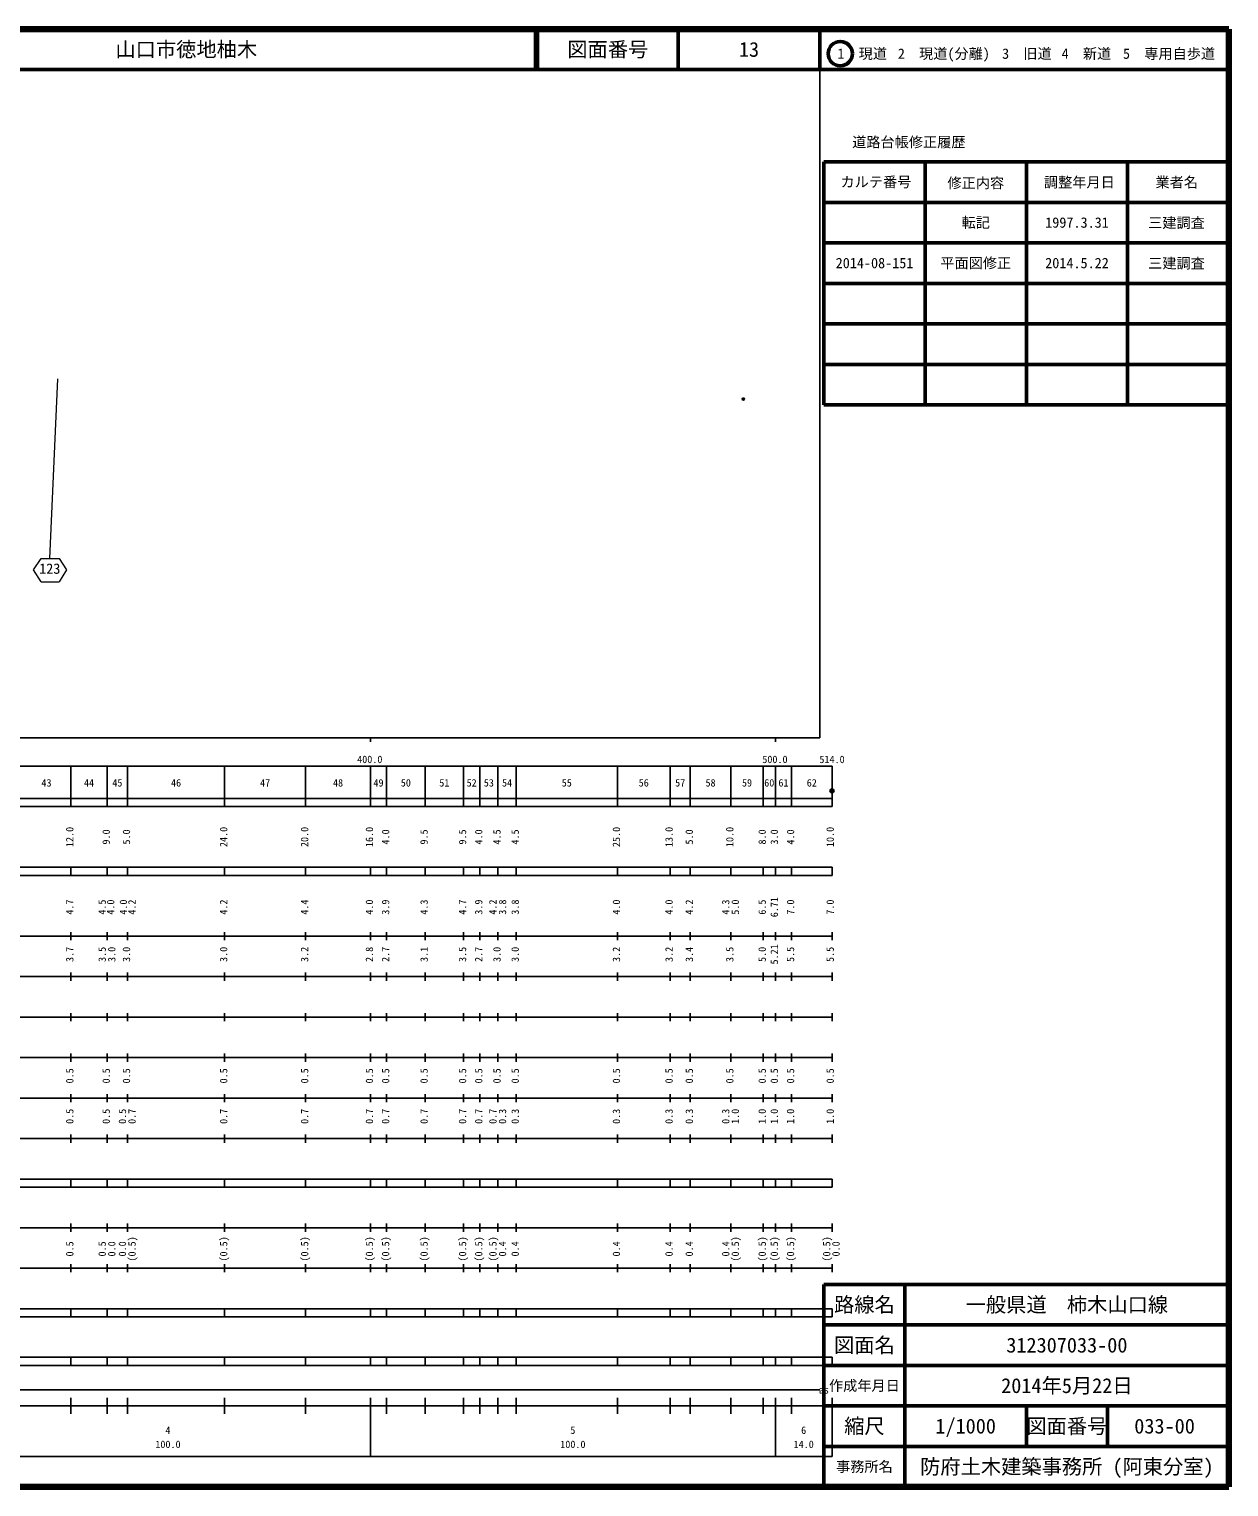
# Model space of a CAD drawing. Units: millimetres on the paper. Extents: x 40 to 680, y 20 to 380.
# Drawn here: x 383.7 to 680, y 20 to 380 of the extents above; entities that cross this region are included whole.
import ezdxf
from ezdxf.enums import TextEntityAlignment as Align

# ---------------------------------------------------------------- set-up
doc = ezdxf.new("R2010")
doc.units = ezdxf.units.MM
doc.header["$PDMODE"] = 32
doc.header["$PDSIZE"] = 0.5
doc.layers.add('M-OTRS', color=6, linetype='Continuous')
doc.layers.add('M-TTL-TXT', color=7, linetype='Continuous')
for name, color, linetype, lineweight in [('M-STR-STRC', 7, 'Continuous', 13), ('M-TTL', 2, 'Continuous', 140), ('M-TTL-BAND', 7, 'Continuous', 25), ('M-TTL-FRAM', 2, 'Continuous', 50), ('M-TTL-LINE', 7, 'Continuous', 50)]:
    doc.layers.add(name, color=color, linetype=linetype, lineweight=lineweight)
doc.styles.add('ＭＳ ゴシック', font='')
doc.styles.add('ＭＳ 明朝', font='')
doc.styles.get('ＭＳ ゴシック').set_extended_font_data('MS Gothic')
doc.styles.get('ＭＳ 明朝').set_extended_font_data('MS Mincho')

msp = doc.modelspace()

# ---------------------------------------------------------------- hatches: boundary and pattern name
at = {"layer": 'M-TTL-BAND'}
msp.add_hatch(color=256, dxfattribs=at).paths.add_polyline_path([(582.497, 191.888, 1), (581.497, 191.888, 1)])

# ---------------------------------------------------------------- linework, layer by layer
at = {"layer": 'M-OTRS'}
msp.add_point((560.096, 288.652), dxfattribs=at)
at = {"layer": 'M-STR-STRC'}
for p, q in [((390.723, 293.635), (388.747, 249.26)), ((384.754, 246.465), (386.671, 249.26)), ((386.671, 249.26), (391.142, 249.26)), ((391.142, 249.26), (392.979, 246.465)), ((386.671, 243.511), (384.754, 246.465)), ((392.979, 246.465), (391.142, 243.511)), ((386.671, 243.511), (391.142, 243.511))]:
    msp.add_line(p, q, dxfattribs=at)
at = {"layer": 'M-TTL'}
for p, q in [((680, 380), (40, 380)), ((680, 20), (680, 380)), ((40, 20), (680, 20))]:
    msp.add_line(p, q, dxfattribs=at)
at = {"layer": 'M-TTL-BAND'}
for p, q in [((579, 205), (579, 370)), ((40, 205), (579, 205)), ((468, 205), (468, 204)), ((568, 205), (568, 204)), ((68, 198), (582, 198)), ((394, 188), (394, 198)), ((403, 188), (403, 198)), ((408, 188), (408, 198)), ((432, 188), (432, 198)), ((452, 188), (452, 198)), ((468, 188), (468, 198)), ((472, 188), (472, 198)), ((481.5, 188), (481.5, 198)), ((491, 188), (491, 198)), ((495, 188), (495, 198)), ((499.5, 188), (499.5, 198)), ((504, 188), (504, 198)), ((529, 188), (529, 198)), ((542, 188), (542, 198)), ((547, 188), (547, 198)), ((557, 188), (557, 198)), ((565, 188), (565, 198)), ((568, 188), (568, 198)), ((572, 188), (572, 198)), ((582, 188), (582, 198)), ((40, 190), (582, 190)), ((40, 188), (582, 188)), ((40, 173), (582, 173)), ((394, 171), (394, 173)), ((403, 171), (403, 173)), ((408, 171), (408, 173)), ((432, 171), (432, 173)), ((452, 171), (452, 173)), ((468, 171), (468, 173)), ((472, 171), (472, 173)), ((481.5, 171), (481.5, 173)), ((491, 171), (491, 173)), ((495, 171), (495, 173)), ((499.5, 171), (499.5, 173)), ((504, 171), (504, 173)), ((529, 171), (529, 173)), ((542, 171), (542, 173)), ((547, 171), (547, 173)), ((557, 171), (557, 173)), ((565, 171), (565, 173)), ((568, 171), (568, 173)), ((572, 171), (572, 173)), ((582, 171), (582, 173)), ((40, 171), (582, 171)), ((40, 156), (582, 156)), ((394, 155), (394, 157)), ((403, 155), (403, 157)), ((408, 155), (408, 157)), ((432, 155), (432, 157)), ((452, 155), (452, 157)), ((468, 155), (468, 157)), ((472, 155), (472, 157)), ((481.5, 155), (481.5, 157)), ((491, 155), (491, 157)), ((495, 155), (495, 157)), ((499.5, 155), (499.5, 157)), ((504, 155), (504, 157)), ((529, 155), (529, 157)), ((542, 155), (542, 157)), ((547, 155), (547, 157)), ((557, 155), (557, 157)), ((565, 155), (565, 157)), ((568, 155), (568, 157)), ((572, 155), (572, 157)), ((582, 155), (582, 157)), ((46, 146), (582, 146)), ((394, 145), (394, 147)), ((403, 145), (403, 147)), ((408, 145), (408, 147)), ((432, 145), (432, 147)), ((452, 145), (452, 147)), ((468, 145), (468, 147)), ((472, 145), (472, 147)), ((481.5, 145), (481.5, 147)), ((491, 145), (491, 147)), ((495, 145), (495, 147)), ((499.5, 145), (499.5, 147)), ((504, 145), (504, 147)), ((529, 145), (529, 147)), ((542, 145), (542, 147)), ((547, 145), (547, 147)), ((557, 145), (557, 147)), ((565, 145), (565, 147)), ((568, 145), (568, 147)), ((572, 145), (572, 147)), ((582, 145), (582, 147)), ((394, 135), (394, 137)), ((403, 135), (403, 137)), ((408, 135), (408, 137)), ((432, 135), (432, 137)), ((452, 135), (452, 137)), ((468, 135), (468, 137)), ((472, 135), (472, 137)), ((481.5, 135), (481.5, 137)), ((491, 135), (491, 137)), ((495, 135), (495, 137)), ((499.5, 135), (499.5, 137)), ((504, 135), (504, 137)), ((529, 135), (529, 137)), ((542, 135), (542, 137)), ((547, 135), (547, 137)), ((557, 135), (557, 137)), ((565, 135), (565, 137)), ((568, 135), (568, 137)), ((572, 135), (572, 137)), ((582, 135), (582, 137)), ((52, 136), (582, 136)), ((46, 126), (582, 126)), ((394, 125), (394, 127)), ((403, 125), (403, 127)), ((408, 125), (408, 127)), ((432, 125), (432, 127)), ((452, 125), (452, 127)), ((468, 125), (468, 127)), ((472, 125), (472, 127)), ((481.5, 125), (481.5, 127)), ((491, 125), (491, 127)), ((495, 125), (495, 127)), ((499.5, 125), (499.5, 127)), ((504, 125), (504, 127)), ((529, 125), (529, 127)), ((542, 125), (542, 127)), ((547, 125), (547, 127)), ((557, 125), (557, 127)), ((565, 125), (565, 127)), ((568, 125), (568, 127)), ((572, 125), (572, 127)), ((582, 125), (582, 127)), ((52, 116), (582, 116)), ((394, 115), (394, 117)), ((403, 115), (403, 117)), ((408, 115), (408, 117)), ((432, 115), (432, 117)), ((452, 115), (452, 117)), ((468, 115), (468, 117)), ((472, 115), (472, 117)), ((481.5, 115), (481.5, 117)), ((491, 115), (491, 117)), ((495, 115), (495, 117)), ((499.5, 115), (499.5, 117)), ((504, 115), (504, 117)), ((529, 115), (529, 117)), ((542, 115), (542, 117)), ((547, 115), (547, 117)), ((557, 115), (557, 117)), ((565, 115), (565, 117)), ((568, 115), (568, 117)), ((572, 115), (572, 117)), ((582, 115), (582, 117)), ((46, 106), (582, 106)), ((394, 105), (394, 107)), ((403, 105), (403, 107)), ((408, 105), (408, 107)), ((432, 105), (432, 107)), ((452, 105), (452, 107)), ((468, 105), (468, 107)), ((472, 105), (472, 107)), ((481.5, 105), (481.5, 107)), ((491, 105), (491, 107)), ((495, 105), (495, 107)), ((499.5, 105), (499.5, 107)), ((504, 105), (504, 107)), ((529, 105), (529, 107)), ((542, 105), (542, 107)), ((547, 105), (547, 107)), ((557, 105), (557, 107)), ((565, 105), (565, 107)), ((568, 105), (568, 107)), ((572, 105), (572, 107)), ((582, 105), (582, 107)), ((40, 96), (582, 96)), ((40, 94), (582, 94)), ((394, 94), (394, 96)), ((403, 94), (403, 96)), ((408, 94), (408, 96)), ((432, 94), (432, 96)), ((452, 94), (452, 96)), ((468, 94), (468, 96)), ((472, 94), (472, 96)), ((481.5, 94), (481.5, 96)), ((491, 94), (491, 96)), ((495, 94), (495, 96)), ((499.5, 94), (499.5, 96)), ((504, 94), (504, 96)), ((529, 94), (529, 96)), ((542, 94), (542, 96)), ((547, 94), (547, 96)), ((557, 94), (557, 96)), ((565, 94), (565, 96)), ((568, 94), (568, 96)), ((572, 94), (572, 96)), ((582, 94), (582, 96)), ((49, 84), (582, 84)), ((394, 83), (394, 85)), ((403, 83), (403, 85)), ((408, 83), (408, 85)), ((432, 83), (432, 85)), ((452, 83), (452, 85)), ((468, 83), (468, 85)), ((472, 83), (472, 85)), ((481.5, 83), (481.5, 85)), ((491, 83), (491, 85)), ((495, 83), (495, 85)), ((499.5, 83), (499.5, 85)), ((504, 83), (504, 85)), ((529, 83), (529, 85)), ((542, 83), (542, 85)), ((547, 83), (547, 85)), ((557, 83), (557, 85)), ((565, 83), (565, 85)), ((568, 83), (568, 85)), ((572, 83), (572, 85)), ((582, 83), (582, 85)), ((40, 74), (582, 74)), ((394, 73), (394, 75)), ((403, 73), (403, 75)), ((408, 73), (408, 75)), ((432, 73), (432, 75)), ((452, 73), (452, 75)), ((468, 73), (468, 75)), ((472, 73), (472, 75)), ((481.5, 73), (481.5, 75)), ((491, 73), (491, 75)), ((495, 73), (495, 75)), ((499.5, 73), (499.5, 75)), ((504, 73), (504, 75)), ((529, 73), (529, 75)), ((542, 73), (542, 75)), ((547, 73), (547, 75)), ((557, 73), (557, 75)), ((565, 73), (565, 75)), ((568, 73), (568, 75)), ((572, 73), (572, 75)), ((582, 73), (582, 75)), ((40, 64), (582, 64)), ((40, 62), (582, 62)), ((394, 62), (394, 64)), ((403, 62), (403, 64)), ((408, 62), (408, 64)), ((432, 62), (432, 64)), ((452, 62), (452, 64)), ((468, 62), (468, 64)), ((472, 62), (472, 64)), ((481.5, 62), (481.5, 64)), ((491, 62), (491, 64)), ((495, 62), (495, 64)), ((499.5, 62), (499.5, 64)), ((504, 62), (504, 64)), ((529, 62), (529, 64)), ((542, 62), (542, 64)), ((547, 62), (547, 64)), ((557, 62), (557, 64)), ((565, 62), (565, 64)), ((568, 62), (568, 64)), ((572, 62), (572, 64)), ((582, 62), (582, 64)), ((40, 52), (582, 52)), ((394, 50), (394, 52)), ((403, 50), (403, 52)), ((408, 50), (408, 52)), ((432, 50), (432, 52)), ((452, 50), (452, 52)), ((468, 50), (468, 52)), ((472, 50), (472, 52)), ((481.5, 50), (481.5, 52)), ((491, 50), (491, 52)), ((495, 50), (495, 52)), ((499.5, 50), (499.5, 52)), ((504, 50), (504, 52)), ((529, 50), (529, 52)), ((542, 50), (542, 52)), ((547, 50), (547, 52)), ((557, 50), (557, 52)), ((565, 50), (565, 52)), ((568, 50), (568, 52)), ((572, 50), (572, 52)), ((582, 50), (582, 52)), ((40, 50), (582, 50)), ((71, 44), (579, 44)), ((40, 40), (582, 40)), ((394, 38), (394, 42)), ((403, 38), (403, 42)), ((408, 38), (408, 42)), ((432, 38), (432, 42)), ((452, 38), (452, 42)), ((468, 27.5), (468, 42)), ((472, 38), (472, 42)), ((481.5, 38), (481.5, 42)), ((491, 38), (491, 42)), ((495, 38), (495, 42)), ((499.5, 38), (499.5, 42)), ((504, 38), (504, 42)), ((529, 38), (529, 42)), ((542, 38), (542, 42)), ((547, 38), (547, 42)), ((557, 38), (557, 42)), ((565, 38), (565, 42)), ((568, 27.5), (568, 42)), ((572, 38), (572, 42)), ((582, 27.5), (582, 42)), ((68, 27.5), (582, 27.5))]:
    msp.add_line(p, q, dxfattribs=at)
msp.add_circle((581.997, 191.888), 0.5, dxfattribs=at)
at = {"layer": 'M-TTL-FRAM'}
for p, q in [((580, 347.197), (580, 287.197)), ((580, 347.197), (680, 347.197)), ((580, 287.197), (680, 287.197)), ((680, 70), (580, 70)), ((580, 70), (580, 20))]:
    msp.add_line(p, q, dxfattribs=at)
at = {"layer": 'M-TTL-LINE'}
for p, q in [((508.747, 380), (508.747, 370)), ((509.247, 380), (509.247, 370)), ((543.997, 380), (543.997, 370)), ((579, 380), (579, 370)), ((40, 370), (680, 370)), ((605, 347.197), (605, 287.197)), ((630, 347.197), (630, 287.197)), ((655, 347.197), (655, 287.197)), ((580, 337.197), (680, 337.197)), ((580, 327.197), (680, 327.197)), ((580, 317.197), (680, 317.197)), ((580, 307.197), (680, 307.197)), ((580, 297.197), (680, 297.197)), ((600, 70), (600, 20)), ((680, 60), (580, 60)), ((680, 50), (580, 50)), ((680, 40), (580, 40)), ((630, 40), (630, 30)), ((650, 40), (650, 30)), ((680, 30), (580, 30))]:
    msp.add_line(p, q, dxfattribs=at)
msp.add_circle((584.031, 373.958), 3, dxfattribs=at)

# ---------------------------------------------------------------- texts
at = {"layer": 'M-STR-STRC', "style": 'ＭＳ 明朝'}
msp.add_text('123', height=2.566, dxfattribs=at).set_placement((386.199, 244.721), align=Align.BOTTOM_LEFT)
at = {"layer": 'M-TTL-BAND', "style": 'ＭＳ ゴシック'}
for s, p in [('400.0', (467.844, 198.195)), ('500.0', (567.9, 198.195)), ('514.0', (582, 198.195)), ('43', (388, 192.405)), ('44', (398.5, 192.405)), ('45', (405.5, 192.405)), ('46', (420, 192.405)), ('47', (442, 192.405)), ('48', (460, 192.405)), ('49', (470, 192.405)), ('50', (476.75, 192.405)), ('51', (486.25, 192.405)), ('52', (493, 192.405)), ('53', (497.25, 192.405)), ('54', (501.75, 192.405)), ('55', (516.5, 192.405)), ('56', (535.5, 192.405)), ('57', (544.5, 192.405)), ('58', (552, 192.405)), ('59', (561, 192.405)), ('60', (566.5, 192.405)), ('61', (570, 192.405)), ('62', (577, 192.405)), ('as', (579.99, 42.5)), ('4', (418, 32.523)), ('5', (518, 32.523)), ('6', (575, 32.523)), ('100.0', (418, 29.033)), ('100.0', (518, 29.033)), ('14.0', (575, 29.033))]:
    msp.add_text(s, height=1.833, dxfattribs=at).set_placement(p, align=Align.BOTTOM_CENTER)
for s, p in [('12.0', (395.201, 180.5)), ('9.0', (404.201, 180.5)), ('5.0', (409.201, 180.5)), ('24.0', (433.201, 180.5)), ('20.0', (453.201, 180.5)), ('16.0', (469.201, 180.5)), ('4.0', (473.201, 180.5)), ('9.5', (482.701, 180.5)), ('9.5', (492.201, 180.5)), ('4.0', (496.201, 180.5)), ('4.5', (500.701, 180.5)), ('4.5', (505.201, 180.5)), ('25.0', (530.201, 180.5)), ('13.0', (543.201, 180.5)), ('5.0', (548.201, 180.5)), ('10.0', (558.201, 180.5)), ('8.0', (566.201, 180.5)), ('3.0', (569.201, 180.5)), ('4.0', (573.201, 180.5)), ('10.0', (583, 180.5)), ('4.7', (395.201, 163.174)), ('4.5', (403.201, 163.174)), ('4.0', (405.293, 163.174)), ('4.0', (408.448, 163.174)), ('4.2', (410.571, 163.174)), ('4.2', (433.201, 163.174)), ('4.4', (453.201, 163.174)), ('4.0', (469.201, 163.174)), ('3.9', (473.201, 163.174)), ('4.3', (482.701, 163.174)), ('4.7', (492.201, 163.174)), ('3.9', (496.201, 163.174)), ('4.2', (499.701, 163.174)), ('3.8', (502.071, 163.174)), ('3.8', (505.201, 163.174)), ('4.0', (530.201, 163.174)), ('4.0', (543.201, 163.174)), ('4.2', (548.201, 163.174)), ('4.3', (557.201, 163.174)), ('5.0', (559.571, 163.174)), ('6.5', (566.201, 163.174)), ('6.71', (569.201, 163.174)), ('7.0', (573.201, 163.174)), ('7.0', (583, 163.174)), ('3.7', (395.201, 151.5)), ('3.5', (403.201, 151.5)), ('3.0', (405.571, 151.5)), ('3.0', (409.201, 151.5)), ('3.0', (433.201, 151.5)), ('3.2', (453.201, 151.5)), ('2.8', (469.201, 151.5)), ('2.7', (473.201, 151.5)), ('3.1', (482.701, 151.5)), ('3.5', (492.201, 151.5)), ('2.7', (496.201, 151.5)), ('3.0', (500.701, 151.5)), ('3.0', (505.201, 151.5)), ('3.2', (530.201, 151.5)), ('3.2', (543.201, 151.5)), ('3.4', (548.201, 151.5)), ('3.5', (558.201, 151.5)), ('5.0', (566.201, 151.5)), ('5.21', (569.201, 151.5)), ('5.5', (573.201, 151.5)), ('5.5', (583, 151.5)), ('0.5', (395.201, 121.5)), ('0.5', (404.201, 121.5)), ('0.5', (409.201, 121.5)), ('0.5', (433.201, 121.5)), ('0.5', (453.201, 121.5)), ('0.5', (469.201, 121.5)), ('0.5', (473.201, 121.5)), ('0.5', (482.701, 121.5)), ('0.5', (492.201, 121.5)), ('0.5', (496.201, 121.5)), ('0.5', (500.701, 121.5)), ('0.5', (505.201, 121.5)), ('0.5', (530.201, 121.5)), ('0.5', (543.201, 121.5)), ('0.5', (548.201, 121.5)), ('0.5', (558.201, 121.5)), ('0.5', (566.201, 121.5)), ('0.5', (569.201, 121.5)), ('0.5', (573.201, 121.5)), ('0.5', (583, 121.5)), ('0.5', (395.201, 111.5)), ('0.5', (404.201, 111.5)), ('0.5', (408.201, 111.5)), ('0.7', (410.571, 111.5)), ('0.7', (433.201, 111.5)), ('0.7', (453.201, 111.5)), ('0.7', (469.201, 111.5)), ('0.7', (473.201, 111.5)), ('0.7', (482.701, 111.5)), ('0.7', (492.201, 111.5)), ('0.7', (496.201, 111.5)), ('0.7', (499.701, 111.5)), ('0.3', (502.071, 111.5)), ('0.3', (505.201, 111.5)), ('0.3', (530.201, 111.5)), ('0.3', (543.201, 111.5)), ('0.3', (548.201, 111.5)), ('0.3', (557.201, 111.5)), ('1.0', (559.571, 111.5)), ('1.0', (566.201, 111.5)), ('1.0', (569.201, 111.5)), ('1.0', (573.201, 111.5)), ('1.0', (583, 111.5)), ('0.5', (395.201, 78.764)), ('0.5', (403.201, 78.764)), ('0.0', (405.571, 78.764)), ('0.0', (408.201, 78.764)), ('(0.5)', (410.571, 78.764)), ('(0.5)', (433.201, 78.764)), ('(0.5)', (453.201, 78.764)), ('(0.5)', (469.201, 78.764)), ('(0.5)', (473.201, 78.764)), ('(0.5)', (482.701, 78.764)), ('(0.5)', (492.201, 78.764)), ('(0.5)', (496.201, 78.764)), ('(0.5)', (499.701, 78.764)), ('0.4', (502.071, 78.764)), ('0.4', (505.201, 78.764)), ('0.4', (530.201, 78.764)), ('0.4', (543.201, 78.764)), ('0.4', (548.201, 78.764)), ('0.4', (557.201, 78.764)), ('(0.5)', (559.571, 78.764)), ('(0.5)', (566.201, 78.764)), ('(0.5)', (569.201, 78.764)), ('(0.5)', (573.201, 78.764)), ('(0.5)', (582.13, 78.764)), ('0.0', (584.426, 78.764))]:
    msp.add_text(s, height=1.833, rotation=90, dxfattribs=at).set_placement(p, align=Align.BOTTOM_CENTER)
at = {"layer": 'M-TTL-TXT', "style": 'ＭＳ ゴシック'}
msp.add_text('山口市徳地柚木', height=3.666, dxfattribs=at).set_placement((405.024, 375), align=Align.MIDDLE_LEFT)
for s, height, p in [('図面番号', 3.666, (526.622, 375)), ('13', 3.666, (561.497, 375)), ('1\u3000現道', 2.566, (589.448, 373.958)), ('2\u3000現道(分離)', 2.566, (609.619, 373.958)), ('3\u3000旧道', 2.566, (630.121, 373.958)), ('4\u3000新道', 2.566, (644.824, 373.958)), ('5\u3000専用自歩道', 2.566, (665.228, 373.958)), ('道路台帳修正履歴', 2.566, (600.968, 352.113)), ('カルテ番号', 2.566, (592.839, 342.277)), ('修正内容', 2.566, (617.509, 342.023)), ('調整年月日', 2.566, (643.089, 342.197)), ('業者名', 2.566, (667.134, 342.197)), ('転記', 2.566, (617.5, 332.245)), ('1997.3.31', 2.566, (642.5, 332.245)), ('三建調査', 2.566, (667.077, 332.189)), ('2014-08-151', 2.566, (592.5, 322.245)), ('平面図修正', 2.566, (617.5, 322.245)), ('2014.5.22', 2.566, (642.5, 322.245)), ('三建調査', 2.566, (667.077, 322.189)), ('路線名', 3.666, (590, 65)), ('路線名', 3.666, (590, 65)), ('一般県道\u3000柿木山口線', 3.666, (640, 65)), ('図面名', 3.666, (590, 55)), ('図面名', 3.666, (590, 55)), ('312307033-00', 3.666, (640, 55)), ('2014年5月22日', 3.666, (640, 45)), ('作成年月日', 2.566, (590, 45)), ('作成年月日', 2.566, (590, 45)), ('縮尺', 3.666, (590, 35)), ('縮尺', 3.666, (590, 35)), ('1/1000', 3.666, (615, 35)), ('図面番号', 3.666, (640, 35)), ('図面番号', 3.666, (640, 35)), ('033-00', 3.666, (664.125, 35)), ('事務所名', 2.566, (590, 25)), ('事務所名', 2.566, (590, 25)), ('防府土木建築事務所 (阿東分室)', 3.666, (640, 25))]:
    msp.add_text(s, height=height, dxfattribs=at).set_placement(p, align=Align.MIDDLE_CENTER)

doc.saveas('drawing.dxf')
